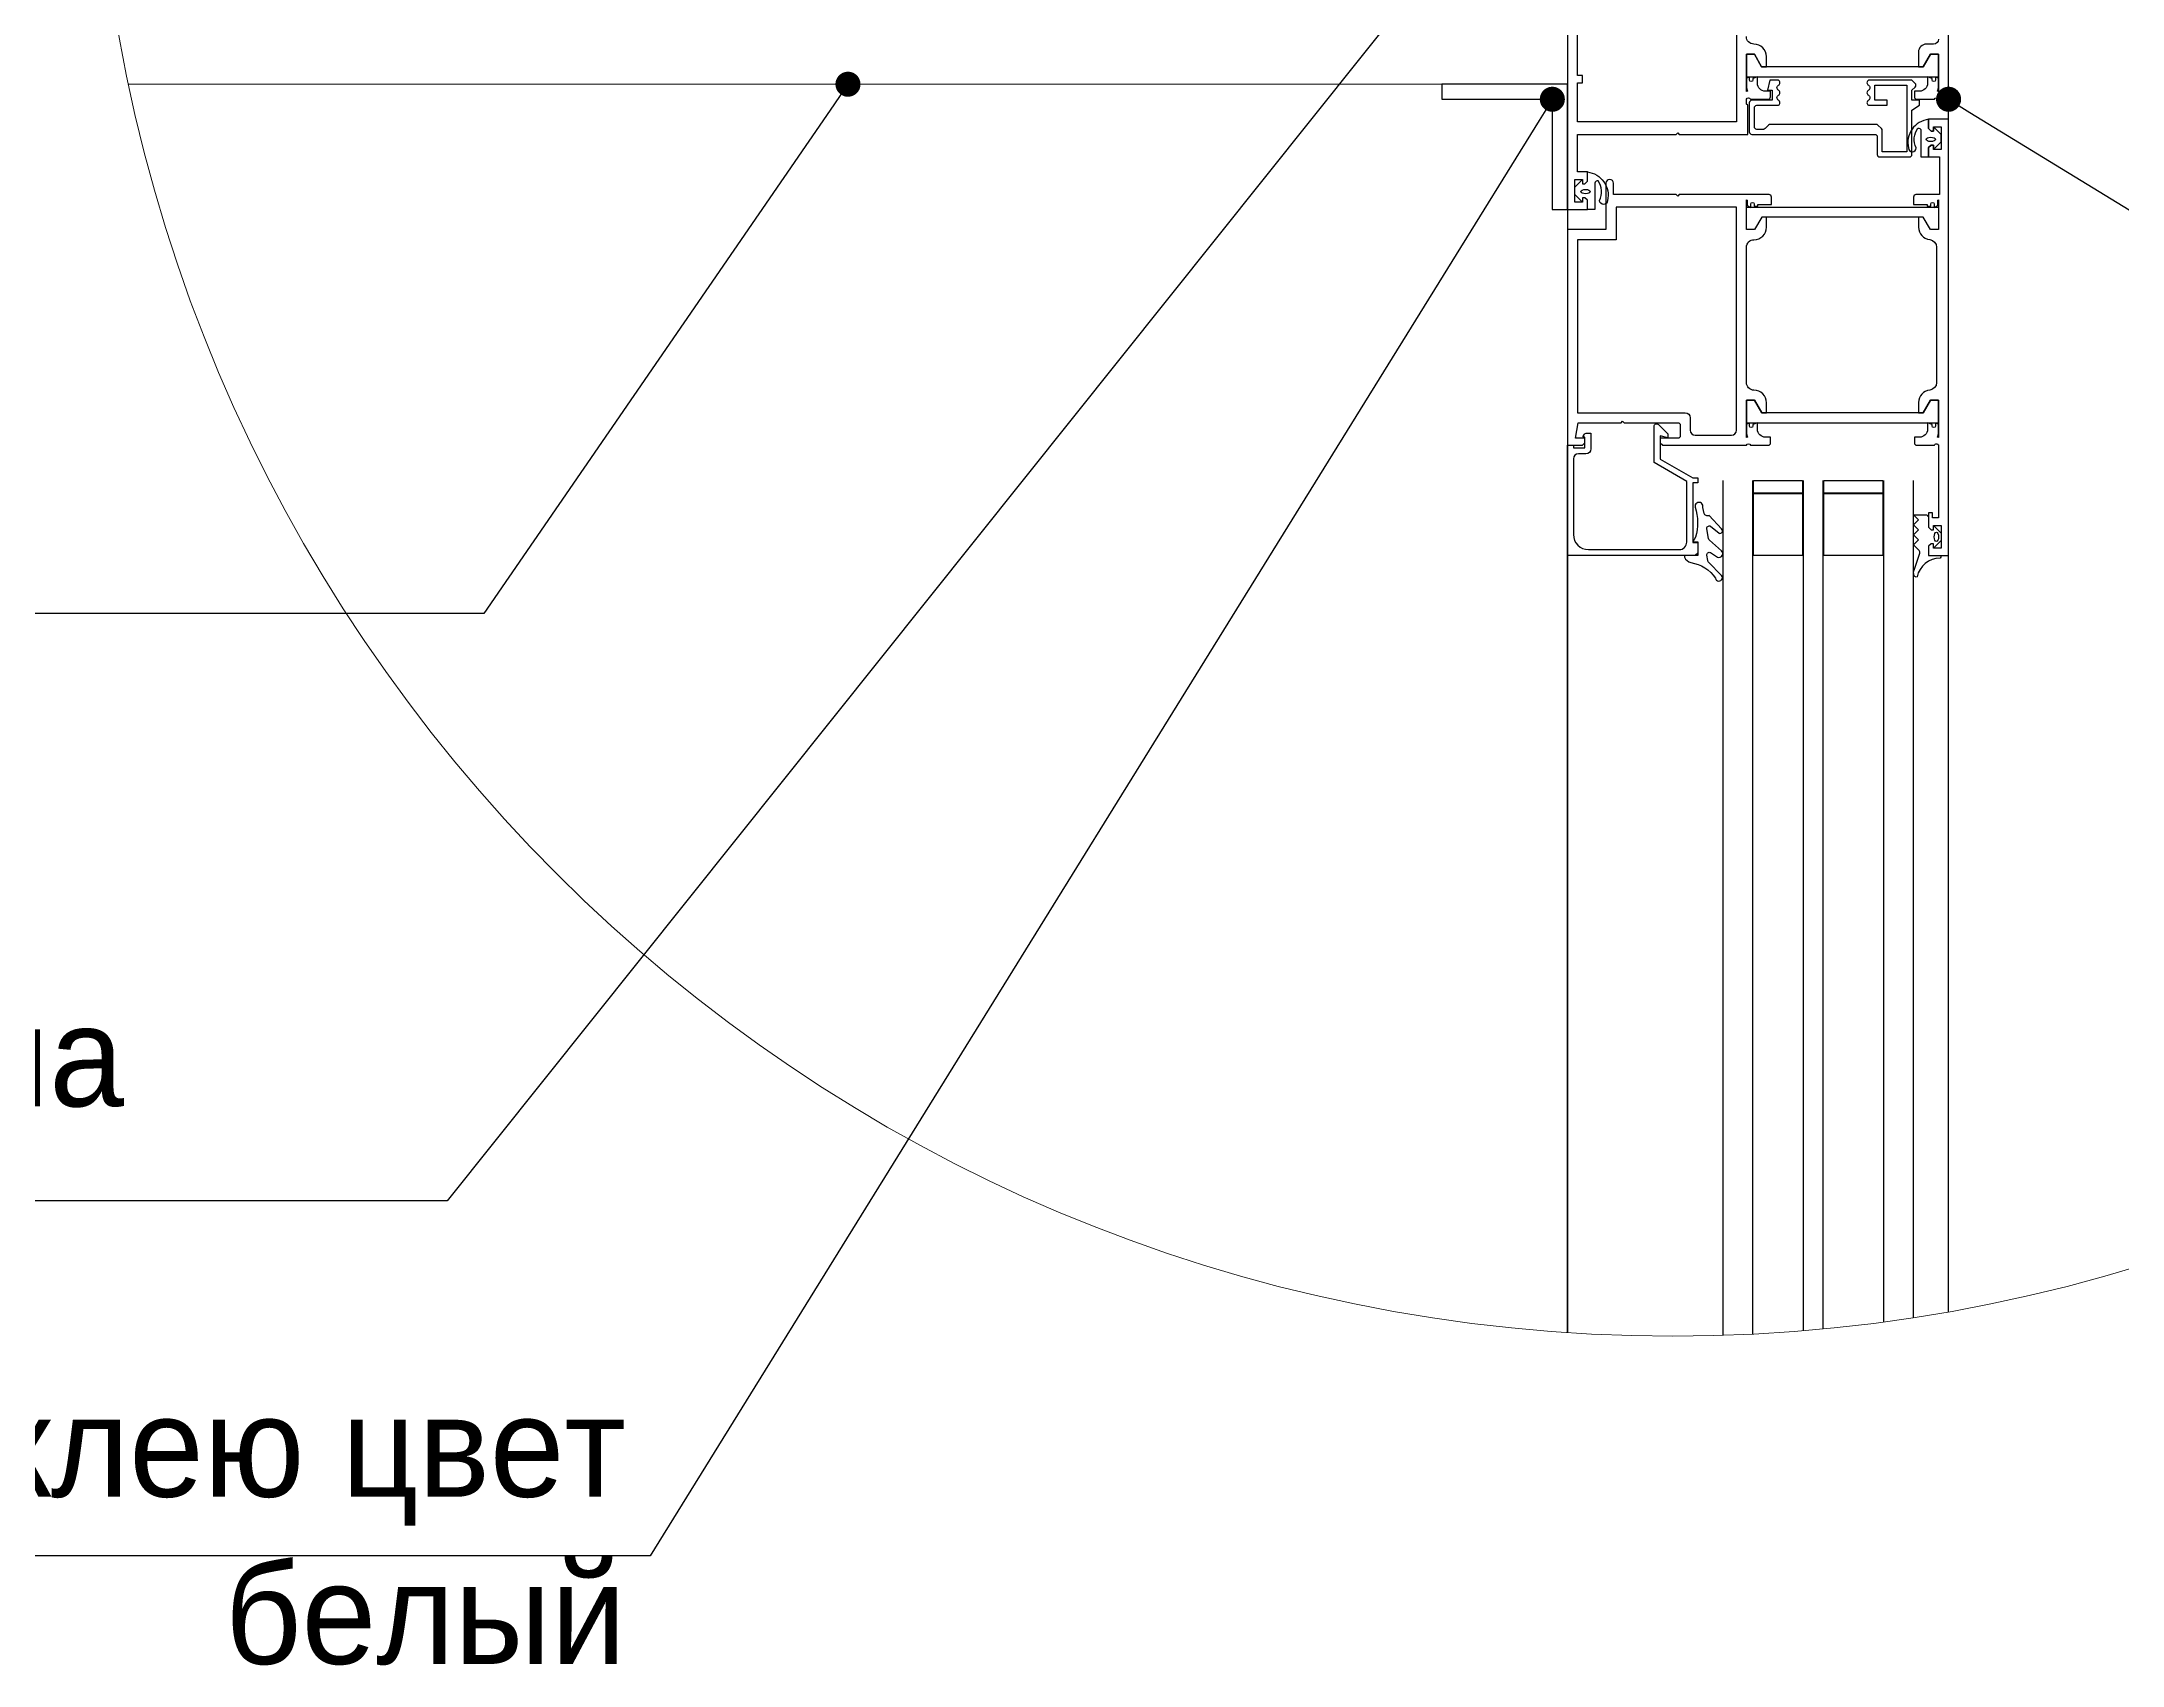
# Model space of a CAD drawing. Header units: millimetres. Extents: x -3689 to 2883575, y -702957 to -604547.
# Drawn here: x 2874776.2 to 2875191, y -672732.5 to -672408.7 of the extents above; entities that cross this region are included whole.
import ezdxf
from ezdxf import colors
from ezdxf.entities.mleader import LeaderData, LeaderLine
from ezdxf.math import Vec2, Vec3

# ---------------------------------------------------------------- set-up
doc = ezdxf.new("R2010")
doc.units = ezdxf.units.MM
doc.linetypes.add('DASHED2', pattern=[0.375, 0.25, -0.125])
for name, color, linetype in [('A-GLAZ', 133, 'Continuous'), ('A-WALL-OPEN-TEXT-BRICK', 20, 'DASHED2'), ('S-METL', 14, 'Continuous')]:
    doc.layers.add(name, color=color, linetype=linetype)
doc.layers.add('A-WALL-FNSH', color=92, linetype='Continuous', lineweight=5)
doc.styles.add('PSTUDIO', font='pstudio.shx')

# ---------------------------------------------------------------- blocks, each defined once
blk = doc.blocks.new('_Dot')
at = {"color": 0, "linetype": 'ByBlock', "lineweight": -2}
blk.add_line((-0.5, 0), (-1, 0), dxfattribs=at)
at = {"color": 0, "linetype": 'ByBlock', "const_width": 0.5}
blk.add_lwpolyline([(-0.25, 0, 1), (0.25, 0, 1)], format="xyb", close=True, dxfattribs=at)

msp = doc.modelspace()

# ---------------------------------------------------------------- linework, layer by layer
at = {"layer": 'A-GLAZ', "color": 7}
for p, q in [((2875156.3872, -672662.0254), (2875156.3872, -672420.2375)), ((2875080.3872, -672442.2375), (2875080.3872, -672666.1683)), ((2875080.3872, -672666.1683), (2875080.3872, -672511.2375)), ((2875156.3872, -672662.0254), (2875156.3872, -672511.2375))]:
    msp.add_line(p, q, dxfattribs=at)
for points in [[(2875080.3872, -672355.2375), (2875080.3872, -672442.2375), (2875084.3872, -672442.2375), (2875084.3872, -672440.3875), (2875083.8872, -672439.8875), (2875083.3872, -672439.8875), (2875083.3872, -672440.7375), (2875081.8872, -672440.7375), (2875081.8872, -672436.2375), (2875083.3872, -672436.2375), (2875083.3872, -672437.0875), (2875083.8872, -672437.0875), (2875084.3872, -672436.5875), (2875084.3872, -672434.7375), (2875082.3872, -672434.7375), (2875082.3872, -672427.2375), (2875102.0872, -672427.2375), (2875102.3872, -672426.9375), (2875102.6872, -672427.2375), (2875116.3723, -672427.2375), (2875116.3723, -672421.4107), (2875116.0723, -672421.2375), (2875116.0723, -672420.2375, -0.75256432), (2875116.8732, -672420.2375), (2875120.388, -672420.2375, 0.41421356), (2875120.888, -672419.7375), (2875120.888, -672418.6375), (2875119.8723, -672418.6375, -0.41421356), (2875118.2723, -672417.0375), (2875118.2723, -672415.7518), (2875117.3723, -672416.0794), (2875117.3723, -672416.3705, -1), (2875116.6723, -672416.3705), (2875116.6723, -672415.8021), (2875116.0723, -672416.0205), (2875116.0723, -672417.936), (2875116.3118, -672418.5938), (2875116.0723, -672418.6809), (2875116.0723, -672411.2375), (2875117.6723, -672411.2375), (2875119.1157, -672413.7375), (2875120.0723, -672413.7375), (2875120.0723, -672411.7375, 0.41421356), (2875117.5723, -672409.2375), (2875117.5723, -672409.2375, -0.41421356), (2875116.0723, -672407.7375)], [(2875154.3872, -672408.2375, -0.41421356), (2875153.3872, -672409.2375), (2875151.9872, -672409.2375, 0.41421356), (2875150.3872, -672410.8375), (2875150.3872, -672413.7375), (2875151.3438, -672413.7375), (2875152.7872, -672411.2375), (2875154.3872, -672411.2375), (2875154.3872, -672418.6809), (2875154.1477, -672418.5938), (2875154.3872, -672417.936), (2875154.3872, -672416.0205), (2875153.7872, -672415.8021), (2875153.7872, -672416.3705, -1), (2875153.0872, -672416.3705), (2875153.0872, -672416.0794), (2875152.1872, -672415.7518), (2875152.1872, -672417.0375, -0.41421356), (2875150.5872, -672418.6375), (2875149.5715, -672418.6375), (2875149.5715, -672419.7375, 0.41421356), (2875150.0715, -672420.2375), (2875153.5715, -672420.2375, -0.75256432), (2875154.3723, -672420.2375), (2875156.3872, -672420.2375), (2875156.3872, -672355.2375)]]:
    msp.add_lwpolyline(points, format="xyb", dxfattribs=at)
for points in [[(2875103.8872, -672383.7375, 0.41421356), (2875104.8872, -672382.7375), (2875104.8872, -672380.2375, -0.41421356), (2875105.8872, -672379.2375), (2875113.0723, -672379.2375, -0.41421356), (2875114.0723, -672380.2375), (2875114.0723, -672424.7375), (2875082.3872, -672424.7375), (2875082.3872, -672416.9875), (2875083.3872, -672416.9875), (2875083.3872, -672415.4875), (2875082.3872, -672415.4875), (2875082.3872, -672383.7375)], [(2875141.9552, -672425.2375), (2875120.8695, -672425.2375, 0.19891237), (2875120.5159, -672425.3839), (2875119.8088, -672426.091, -0.19891237), (2875119.4552, -672426.2375), (2875118.1623, -672426.2375, -0.41421356), (2875117.6623, -672425.7375), (2875117.6623, -672421.9375, -0.41421356), (2875118.1623, -672421.4375), (2875122.4686, -672421.4375, 0.27860892), (2875122.7715, -672420.936, 0.27698396), (2875122.4716, -672420.4362, -0.6), (2875122.4716, -672419.4365, 0.27698396), (2875122.7715, -672418.9367, 0.27698396), (2875122.4716, -672418.4368, -0.6), (2875122.4716, -672417.4371, 0.27698396), (2875122.7715, -672416.9373, 0.27698396), (2875122.4716, -672416.4375), (2875120.7715, -672416.4375), (2875120.2715, -672418.4375), (2875121.2028, -672418.4375), (2875121.2028, -672420.4375), (2875117.1623, -672420.4375, 0.41421356), (2875116.6623, -672420.9375), (2875116.6623, -672426.7375, 0.41421356), (2875117.1623, -672427.2375), (2875141.6623, -672427.2375, -0.41421356), (2875142.1623, -672427.7375), (2875142.1623, -672431.2375, 0.41421356), (2875142.6623, -672431.7375), (2875148.5715, -672431.7375, 0.41421356), (2875149.0715, -672431.2375), (2875149.0715, -672422.4375), (2875150.5715, -672421.4375), (2875150.5715, -672420.4375), (2875149.0715, -672420.4375), (2875149.0715, -672418.4375), (2875149.7179, -672417.791, 0.41421356), (2875149.7179, -672417.0839), (2875149.0715, -672416.4375), (2875140.4123, -672416.4375, 0.27698396), (2875140.1124, -672416.9373, 0.27698396), (2875140.4123, -672417.4371, -0.6), (2875140.4123, -672418.4368, 0.27698396), (2875140.1124, -672418.9367, 0.27698396), (2875140.4123, -672419.4365, -0.6), (2875140.4123, -672420.4362, 0.27698396), (2875140.1124, -672420.936, 0.27860892), (2875140.4154, -672421.4375), (2875144.1623, -672421.4375), (2875144.1623, -672420.4375), (2875141.6623, -672420.4375), (2875141.6623, -672417.4375), (2875148.0715, -672417.4375), (2875148.0715, -672430.7375), (2875143.1623, -672430.7375), (2875143.1623, -672426.4446, 0.19891237), (2875143.0159, -672426.091), (2875142.3088, -672425.3839, 0.19891237)], [(2875148.385, -672429.922, 1), (2875149.9523, -672429.922, -0.27108428), (2875150.2273, -672425.9951, -0.51309868), (2875150.8872, -672426.4688), (2875150.8872, -672431.7375), (2875152.3872, -672431.7375), (2875152.3872, -672429.8875), (2875152.8872, -672429.3875), (2875153.3872, -672429.3875), (2875153.3872, -672429.996, 0.66817864), (2875153.5579, -672430.0668), (2875154.8872, -672428.7375), (2875154.8872, -672427.2375), (2875153.5579, -672425.9082, 0.66817864), (2875153.3872, -672425.9789), (2875153.3872, -672426.5875), (2875152.8872, -672426.5875), (2875152.3872, -672426.0875), (2875152.3872, -672424.2375, 0.44622926)], [(2875154.3872, -672489.3178), (2875154.3872, -672503.7375), (2875153.1872, -672503.7375), (2875153.1872, -672502.7375), (2875152.3872, -672502.7375), (2875152.3872, -672505.5875), (2875152.8872, -672506.0875), (2875153.3872, -672506.0875), (2875153.3872, -672505.2375), (2875154.8872, -672505.2375), (2875154.8872, -672509.7375), (2875153.3872, -672509.7375), (2875153.3872, -672508.8875), (2875152.8872, -672508.8875), (2875152.3872, -672509.3875), (2875152.3872, -672511.2375), (2875156.3872, -672511.2375), (2875156.3872, -672424.2375), (2875152.3872, -672424.2375), (2875152.3872, -672426.0875), (2875152.8872, -672426.5875), (2875153.3872, -672426.5875), (2875153.3872, -672425.7375), (2875154.8872, -672425.7375), (2875154.8872, -672430.2375), (2875153.3872, -672430.2375), (2875153.3872, -672429.3875), (2875152.8872, -672429.3875), (2875152.3872, -672429.8875), (2875152.3872, -672431.7375), (2875154.5872, -672431.7375), (2875154.5872, -672439.2375), (2875149.8872, -672439.2375, 0.41421356), (2875149.3872, -672439.7375), (2875149.3872, -672441.2375), (2875152.1309, -672441.2375), (2875152.1309, -672441.5375), (2875152.8309, -672441.5375), (2875152.8309, -672441.1515, -1), (2875153.5309, -672441.1515), (2875153.5309, -672441.8103), (2875154.2309, -672441.4061), (2875154.2309, -672440.3669), (2875154.3872, -672440.2767), (2875154.3872, -672446.2375), (2875152.7872, -672446.2375), (2875151.3438, -672443.7375), (2875150.3872, -672443.7375), (2875150.3872, -672445.7375, 0.38517039), (2875152.6372, -672448.2249, -0.38517039), (2875153.9872, -672449.7174), (2875153.9872, -672476.7375, -0.38517039), (2875152.6372, -672478.2299, 0.38517039), (2875150.3872, -672480.7174), (2875150.3872, -672482.7375), (2875151.3438, -672482.7375), (2875152.7872, -672480.2375), (2875154.3872, -672480.2375), (2875154.3872, -672487.6809), (2875154.1477, -672487.5938), (2875154.3872, -672486.936), (2875154.3872, -672485.0205), (2875153.7872, -672484.8021), (2875153.7872, -672485.3705, -1), (2875153.0872, -672485.3705), (2875153.0872, -672485.0794), (2875152.1872, -672484.7518), (2875152.1872, -672486.0375, -0.41421356), (2875150.5872, -672487.6375), (2875149.5715, -672487.6375), (2875149.5715, -672488.7375, 0.41421356), (2875150.0715, -672489.2375), (2875153.5715, -672489.2375, -0.83248826), (2875154.3872, -672489.3178)], [(2875088.3893, -672440.422, -1), (2875086.822, -672440.422, 0.27108428), (2875086.547, -672436.4951, 0.51309868), (2875085.8872, -672436.9688), (2875085.8872, -672442.2375), (2875084.3872, -672442.2375), (2875084.3872, -672440.3875), (2875083.8872, -672439.8875), (2875083.3872, -672439.8875), (2875083.3872, -672440.496, -0.66817864), (2875083.2164, -672440.5668), (2875081.8872, -672439.2375), (2875081.8872, -672437.7375), (2875083.2164, -672436.4082, -0.66817864), (2875083.3872, -672436.4789), (2875083.3872, -672437.0875), (2875083.8872, -672437.0875), (2875084.3872, -672436.5875), (2875084.3872, -672434.7375, -0.44622926)], [(2875099.3872, -672489.2375), (2875116.102, -672489.2375, -0.75256432), (2875116.9028, -672489.2375), (2875120.4028, -672489.2375, 0.41421356), (2875120.9028, -672488.7375), (2875120.9028, -672487.6375), (2875119.8872, -672487.6375, -0.41421356), (2875118.2872, -672486.0375), (2875118.2872, -672484.7518), (2875117.3872, -672485.0794), (2875117.3872, -672485.3705, -1), (2875116.6872, -672485.3705), (2875116.6872, -672484.8021), (2875116.0872, -672485.0205), (2875116.0872, -672486.936), (2875116.3266, -672487.5938), (2875116.0872, -672487.6809), (2875116.0872, -672480.2375), (2875117.6872, -672480.2375), (2875119.1305, -672482.7375), (2875120.0872, -672482.7375), (2875120.0872, -672480.7475, 0.41421356), (2875117.5872, -672478.2475, -0.41421356), (2875116.0872, -672476.7475), (2875116.0872, -672449.7375, -0.41421356), (2875117.5872, -672448.2375, 0.41421356), (2875120.0872, -672445.7375), (2875120.0872, -672443.7375), (2875119.1305, -672443.7375), (2875117.6872, -672446.2375), (2875116.0872, -672446.2375), (2875116.0872, -672440.2767), (2875116.2434, -672440.3669), (2875116.2434, -672441.4061), (2875116.9434, -672441.8103), (2875116.9434, -672441.1515, -1), (2875117.6434, -672441.1515), (2875117.6434, -672441.5375), (2875118.3434, -672441.5375), (2875118.3434, -672441.2375), (2875121.0872, -672441.2375), (2875121.0872, -672439.7375, 0.41421356), (2875120.5872, -672439.2375), (2875102.6872, -672439.2375), (2875102.3872, -672439.5375), (2875102.0872, -672439.2375), (2875089.5872, -672439.2375), (2875089.5872, -672436.9875, 1), (2875088.0872, -672436.9875), (2875088.0872, -672446.2375), (2875080.3872, -672446.2375), (2875080.3872, -672489.2375), (2875083.3872, -672489.2375), (2875083.8872, -672488.7375), (2875083.8872, -672487.8375), (2875081.9872, -672487.8375), (2875082.5338, -672484.7375), (2875091.0872, -672484.7375), (2875091.3872, -672484.4375), (2875091.6872, -672484.7375), (2875102.3872, -672484.7375, -0.41421356), (2875102.8872, -672485.2375), (2875102.8872, -672487.3375, -0.41421356), (2875102.3872, -672487.8375), (2875098.8872, -672487.8375), (2875098.8872, -672488.7375)], [(2875103.8872, -672482.7375, -0.41421356), (2875104.8872, -672483.7375), (2875104.8872, -672486.2375, 0.41421356), (2875105.8872, -672487.2375), (2875113.0872, -672487.2375, 0.41421356), (2875114.0872, -672486.2375), (2875114.0872, -672441.7375), (2875090.0872, -672441.7375), (2875090.0872, -672448.2375), (2875082.3872, -672448.2375), (2875082.3872, -672448.2375), (2875082.3872, -672448.2375), (2875082.3872, -672482.7375)], [(2875106.3872, -672510.7375), (2875105.8872, -672511.2375), (2875080.3872, -672511.2375), (2875080.3872, -672489.2375), (2875081.5872, -672489.2375), (2875081.5872, -672489.7375), (2875083.8872, -672489.7375), (2875083.8872, -672487.6436), (2875083.4872, -672487.5365), (2875083.7753, -672487.0375, -0.26794919), (2875084.1217, -672486.8375), (2875085.0872, -672486.8375), (2875085.0872, -672489.9375, -0.41421356), (2875084.0872, -672490.9375), (2875082.5872, -672490.9375, 0.41421356), (2875081.5872, -672491.9375), (2875081.5872, -672507.0375, 0.41421356), (2875084.5872, -672510.0375), (2875102.6872, -672510.0375, 0.41421356), (2875104.1872, -672508.5375), (2875104.1872, -672496.4303), (2875097.6872, -672492.6775), (2875097.6872, -672485.4446, -0.66817864), (2875098.5407, -672485.091), (2875100.3872, -672486.9375), (2875100.3872, -672487.7375), (2875098.8872, -672487.3355), (2875098.8872, -672491.9847), (2875105.3872, -672495.7375), (2875106.3872, -672495.7375), (2875106.3872, -672496.7375), (2875105.3872, -672496.7375), (2875105.3872, -672508.6375), (2875106.3872, -672508.6375)], [(2875107.6466, -672502.8695), (2875107.387, -672501.657, 1.30912466), (2875105.8603, -672501.5989, -0.14539347), (2875105.9591, -672507.5566), (2875105.3872, -672508.4633), (2875106.3872, -672508.4633), (2875106.3872, -672511.2375), (2875103.7209, -672511.2375), (2875103.7209, -672511.5748, 0.16440209), (2875104.9855, -672512.6316, -0.21214995), (2875109.9226, -672515.7603, 1.51716367), (2875110.968, -672515.048), (2875108.6454, -672512.6682, -0.26794919), (2875108.3954, -672512.2352), (2875108.2075, -672511.1694, -0.63707026), (2875108.9499, -672510.6495), (2875110.3393, -672511.5756, 0.83909963), (2875111.0893, -672510.2766), (2875108.7475, -672508.1744, -0.22169466), (2875108.5051, -672507.8282), (2875108.1651, -672505.9002, -0.63707026), (2875108.9075, -672505.3804), (2875110.6251, -672506.7932, 0.83909963), (2875111.1251, -672505.9272), (2875108.6387, -672503.2257, -0.42751048)], [(2875149.3872, -672509.0875), (2875150.3872, -672508.0875), (2875149.3872, -672507.0875), (2875150.3872, -672506.0875), (2875149.3872, -672505.0875), (2875150.3872, -672504.0875), (2875149.3872, -672503.0875), (2875151.9525, -672503.0875, -0.17000899), (2875152.3872, -672503.5875), (2875152.3872, -672505.5875), (2875152.8872, -672506.0875), (2875153.3872, -672506.0875), (2875153.3872, -672505.4789, -0.66817864), (2875153.5579, -672505.4082), (2875154.8872, -672506.7375), (2875154.8872, -672508.2375), (2875153.5579, -672509.5668, -0.66817864), (2875153.3872, -672509.496), (2875153.3872, -672508.8875), (2875152.8872, -672508.8875), (2875152.3872, -672509.3875), (2875152.3872, -672511.2375), (2875154.8872, -672511.2375, -0.16770315), (2875154.6908, -672511.7682, 0.35655181), (2875150.1163, -672515.4698, -0.35206531), (2875149.5141, -672515.2969, -0.1799468), (2875149.5768, -672513.9201), (2875150.6793, -672510.7332, 0.26794919), (2875150.5499, -672510.2502)]]:
    msp.add_lwpolyline(points, format="xyb", close=True, dxfattribs=at)
for points in [[(2875116.0723, -672411.2375), (2875116.0723, -672415.7375), (2875154.3872, -672415.7375), (2875154.3872, -672411.2375), (2875152.7872, -672411.2375), (2875151.3438, -672413.7375), (2875119.1157, -672413.7375), (2875117.6723, -672411.2375)], [(2875055.3872, -672420.2375), (2875077.3872, -672420.2375), (2875077.3872, -672442.2375), (2875080.3872, -672442.2375), (2875080.3872, -672417.2375), (2875055.3872, -672417.2375)], [(2875116.0872, -672446.2375), (2875116.0872, -672441.7375), (2875154.3872, -672441.7375), (2875154.3872, -672446.2375), (2875152.7872, -672446.2375), (2875151.3438, -672443.7375), (2875119.1305, -672443.7375), (2875117.6872, -672446.2375)], [(2875116.0872, -672480.2375), (2875116.0872, -672484.7375), (2875154.3872, -672484.7375), (2875154.3872, -672480.2375), (2875152.7872, -672480.2375), (2875151.3438, -672482.7375), (2875119.1305, -672482.7375), (2875117.6872, -672480.2375)], [(2875127.2872, -672496.2375), (2875127.2872, -672498.8053), (2875117.4872, -672498.8053), (2875117.4872, -672496.2375)], [(2875143.2872, -672496.2375), (2875143.2872, -672498.8053), (2875131.4872, -672498.8053), (2875131.4872, -672496.2375)], [(2875127.2872, -672498.8722), (2875127.2872, -672511.2375), (2875117.4872, -672511.2375), (2875117.4872, -672498.8722)], [(2875143.2872, -672498.8722), (2875143.2872, -672511.2375), (2875131.4872, -672511.2375), (2875131.4872, -672498.8722)]]:
    msp.add_lwpolyline(points, close=True, dxfattribs=at)
at = {"layer": 'A-GLAZ', "color": 7, "ltscale": 500}
for points in [[(2875111.3872, -672496.2375), (2875111.3872, -672666.711)], [(2875117.3872, -672666.4628), (2875117.3872, -672496.2375)], [(2875127.3872, -672496.2375), (2875127.3872, -672665.7938)], [(2875131.3872, -672665.4364), (2875131.3872, -672496.2375)], [(2875143.3872, -672496.2375), (2875143.3872, -672664.054)], [(2875149.3872, -672663.1869), (2875149.3872, -672496.2375)]]:
    msp.add_lwpolyline(points, dxfattribs=at)
at = {"layer": 'A-GLAZ', "color": 7}
for centre, major_axis in [((2875152.8458, -672428.2375), (-0.9412, 0)), ((2875153.9588, -672507.5152), (0, 0.9412))]:
    msp.add_ellipse(centre, major_axis=major_axis, ratio=0.45454545, start_param=3.14159265, end_param=9.42477796, dxfattribs=at)
msp.add_ellipse((2875084.0174, -672438.6555), major_axis=(0.9412, 0), ratio=0.45454545, dxfattribs=at)
at = {"layer": 'A-WALL-FNSH', "color": 7}
msp.add_lwpolyline([(2874793.5421, -672417.2375), (2875080.3872, -672417.2375), (2875080.3872, -672404.7375), (2874791.1657, -672404.7375)], dxfattribs=at)
at = {"layer": 'S-METL', "color": 7, "lineweight": 0}
msp.add_circle((2875101.3872, -672352.2375), 314.6325, dxfattribs=at)

# ---------------------------------------------------------------- texts
at = {"layer": 'A-WALL-OPEN-TEXT-BRICK', "color": 7, "lineweight": 0, "char_height": 20, "style": 'PSTUDIO'}
for s, insert, attachment_point in [('Монтажная пена', (2874585.1229, -672601.0603), 1), ('Уголок ПВХ 25x25 на клею цвет белый', (2874892.6758, -672678.9215), 3)]:
    msp.add_mtext_dynamic_manual_height_columns(s, width=445.164623, gutter_width=2.5, heights=[67.9228], dxfattribs=dict(at, insert=insert, attachment_point=attachment_point))

# ---------------------------------------------------------------- leaders
at = {"layer": 'A-WALL-OPEN-TEXT-BRICK', "color": 7, "linetype": 'Continuous', "lineweight": 0}
ml = msp.add_multileader_mtext('Standard', dxfattribs=at)
ml.set_content('', color=7)
ml.set_leader_properties()
ml.set_arrow_properties(name='DOT')
ml.build(insert=Vec2(0, 0))
ml.multileader.update_dxf_attribs({"arrow_head_size": 5})
ctx = ml.context
ctx.base_point, ctx.char_height, ctx.arrow_head_size, ctx.landing_gap_size, ctx.plane_origin = Vec3(2874585.8274, -672639.9115), 0.4, 5, 0.2, Vec3(2874183.27, -672237.7182)
ctx.text_align_type = 2
notes = []
notes.append((ctx, [(0, (1, 1, 0), (2874857.0283, -672639.9115), (-1, 0), 270.8008, [(0, [(2875084.3872, -672355.2375)], 0, [])])]))
ctx.mtext.insert, ctx.mtext.alignment, ctx.mtext.flow_direction = Vec3(2874586.0274, -672639.7115), 3, 5
ml = msp.add_multileader_mtext('Standard', dxfattribs=at)
ml.set_content('', color=7)
ml.set_leader_properties()
ml.set_arrow_properties(name='DOT')
ml.build(insert=Vec2(0, 0))
ml.multileader.update_dxf_attribs({"arrow_head_size": 5})
ctx = ml.context
ctx.base_point, ctx.char_height, ctx.arrow_head_size, ctx.landing_gap_size, ctx.plane_origin = Vec3(2874558.7499, -672522.7809), 0.4, 5, 0.2, Vec3(2874254.531, -672241.8326)
ctx.text_align_type = 2
notes.append((ctx, [(0, (1, 1, 0), (2874864.3365, -672522.7809), (-1, 0), 305.1865, [(0, [(2874936.9646, -672417.2375)], 0, [])])]))
ctx.mtext.insert, ctx.mtext.alignment, ctx.mtext.flow_direction = Vec3(2874558.9499, -672522.5809), 3, 5
ml = msp.add_multileader_mtext('Standard', dxfattribs=at)
ml.set_content('', color=7)
ml.set_leader_properties()
ml.set_arrow_properties(name='DOT')
ml.build(insert=Vec2(0, 0))
ml.multileader.update_dxf_attribs({"arrow_head_size": 5})
ctx = ml.context
ctx.base_point, ctx.char_height, ctx.arrow_head_size, ctx.landing_gap_size, ctx.plane_origin = Vec3(2874459.5045, -672710.721), 0.4, 5, 0.2, Vec3(2875300.5989, -672358.4617)
ctx.text_align_type = 2
notes.append((ctx, [(1, (1, 1, 0), (2874897.5413, -672710.721), (-1, 0), 437.6368, [(0, [(2875077.3872, -672420.2375)], 0, [])])]))
ctx.mtext.insert, ctx.mtext.alignment, ctx.mtext.flow_direction = Vec3(2874459.7045, -672710.521), 3, 5
ml = msp.add_multileader_mtext('Standard', dxfattribs=at)
ml.set_content('', color=7)
ml.set_leader_properties()
ml.set_arrow_properties(name='DOT')
ml.build(insert=Vec2(0, 0))
ml.multileader.update_dxf_attribs({"arrow_head_size": 5})
ctx = ml.context
ctx.base_point, ctx.char_height, ctx.arrow_head_size, ctx.landing_gap_size, ctx.plane_origin = Vec3(2875784.9426, -672598.5676), 0.4, 5, 0.2, Vec3(2875053.0747, -672336.3966)
notes.append((ctx, [(1, (1, 1, 0), (2875447.187, -672598.5676), (1, 0), 337.7556, [(0, [(2875156.3872, -672420.2375)], 0, [])])]))
ctx.mtext.insert, ctx.mtext.flow_direction = Vec3(2875785.1426, -672598.3676), 5
for ctx, leaders in notes:
    for number, flags, end, landing, length, lines in leaders:
        leader = LeaderData()
        leader.index, (leader.has_last_leader_line, leader.has_dogleg_vector, leader.attachment_direction) = number, flags
        leader.last_leader_point, leader.dogleg_vector, leader.dogleg_length = Vec3(end), Vec3(landing), length
        for number, points, colour, breaks in lines:
            line = LeaderLine()
            line.index, line.vertices, line.color, line.breaks = number, Vec3.list(points), colors.encode_raw_color(colour), breaks
            leader.lines.append(line)
        ctx.leaders.append(leader)

doc.saveas('drawing.dxf')
